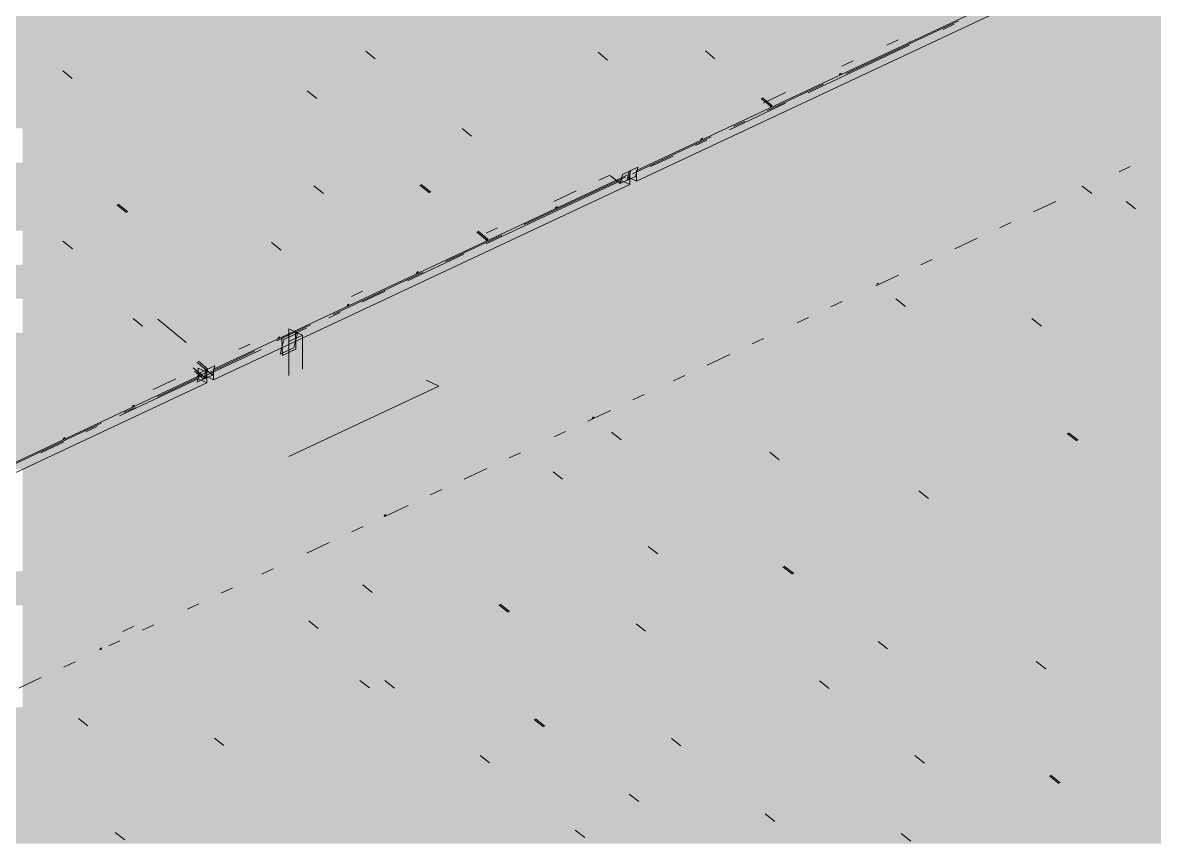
# Model space of a CAD drawing. Header units: millimetres. Extents: x 5 to 1315, y 5 to 292.
# Drawn here: x 1124.16 to 1129.7, y 232.67 to 236.68 of the extents above; entities that cross this region are included whole.
import ezdxf

# ---------------------------------------------------------------- set-up
doc = ezdxf.new("R2010")
doc.units = ezdxf.units.MM
doc.layers.add('EXISTING', color=7, linetype='Continuous')
doc.layers.add('IMAGES', color=7, linetype='Continuous')

# ---------------------------------------------------------------- blocks, each defined once
blk = doc.blocks.new('SHEET_03')
at = {"layer": 'EXISTING', "color": 250, "lineweight": 9}
for p, q in [((227.1626, 235.9606), (229.199, 236.9166)), ((227.1626, 235.9085), (229.199, 236.8646)), ((228.1875, 236.4353), (228.7379, 236.6937)), ((228.662, 236.6516), (228.717, 236.6774)), ((228.4418, 236.6003), (228.3868, 236.5744)), ((228.4951, 236.5869), (228.5018, 236.5901)), ((225.8375, 236.5455), (225.8839, 236.5073)), ((227.0208, 236.5011), (226.9744, 236.5393)), ((227.5461, 236.5077), (227.4996, 236.5459)), ((228.0015, 236.3415), (228.4969, 236.5741)), ((228.2217, 236.4969), (228.1666, 236.4711)), ((224.3547, 236.4494), (224.4012, 236.4112)), ((228.1575, 236.4348), (228.1557, 236.4276)), ((228.1557, 236.4276), (228.1624, 236.4307)), ((228.1642, 236.4379), (228.1575, 236.4348)), ((228.1624, 236.4307), (228.1642, 236.4379)), ((227.8022, 236.2544), (228.0774, 236.3836)), ((225.5976, 236.3129), (225.5512, 236.3511)), ((227.7717, 236.3136), (227.8181, 236.2754)), ((227.8248, 236.2786), (227.7783, 236.3167)), ((227.8914, 236.3419), (227.7814, 236.2902)), ((227.6163, 236.1606), (227.8914, 236.2898)), ((227.8181, 236.2754), (227.8163, 236.2683)), ((227.8163, 236.2683), (227.823, 236.2714)), ((227.8248, 236.2786), (227.8181, 236.2754)), ((227.823, 236.2714), (227.8248, 236.2786)), ((227.6371, 236.1769), (227.6921, 236.2027)), ((226.3551, 236.1286), (226.3087, 236.1668)), ((227.1417, 235.9443), (227.527, 236.1252)), ((227.4511, 236.0831), (227.5062, 236.109)), ((227.4787, 236.1161), (227.4769, 236.1089)), ((227.4769, 236.1089), (227.4836, 236.1121)), ((227.4854, 236.1192), (227.4787, 236.1161)), ((227.4836, 236.1121), (227.4854, 236.1192)), ((227.231, 235.9798), (227.3411, 236.0314)), ((227.1682, 235.9765), (227.1266, 235.9569)), ((227.1569, 235.9317), (227.1682, 235.9765)), ((229.523, 235.9549), (229.578, 235.9807)), ((225.0928, 234.9889), (227.1292, 235.9449)), ((226.4271, 235.6024), (227.0876, 235.9124)), ((226.6131, 235.6961), (227.1084, 235.9287)), ((227.0325, 235.9386), (226.9775, 235.9128)), ((227.0819, 235.8965), (227.0355, 235.9347)), ((227.0932, 235.9413), (227.0819, 235.8965)), ((227.0819, 235.8965), (227.1236, 235.9161)), ((227.1292, 235.8929), (227.0876, 235.9124)), ((227.1349, 235.9608), (227.0932, 235.9413)), ((227.1266, 235.9569), (227.1152, 235.9122)), ((227.1152, 235.9122), (227.1569, 235.9317)), ((227.1209, 235.9281), (227.1626, 235.9085)), ((227.1236, 235.9161), (227.1349, 235.9608)), ((227.1292, 235.9449), (227.1292, 235.8929)), ((227.1626, 235.9085), (227.1626, 235.9606)), ((225.0928, 234.9368), (227.1292, 235.8929)), ((225.6299, 235.8481), (225.5834, 235.8863)), ((226.102, 235.8897), (226.1484, 235.8515)), ((226.1551, 235.8547), (226.1087, 235.8929)), ((226.8674, 235.8611), (226.7573, 235.8094)), ((229.343, 235.8843), (229.3896, 235.8478)), ((229.1044, 235.7583), (229.2145, 235.81)), ((229.6043, 235.7733), (229.5578, 235.8099)), ((224.6192, 235.7936), (224.6657, 235.7554)), ((224.6724, 235.7585), (224.6259, 235.7967)), ((226.7666, 235.7818), (226.7648, 235.7746)), ((226.7648, 235.7746), (226.7714, 235.7777)), ((226.7732, 235.7849), (226.7666, 235.7818)), ((226.7714, 235.7777), (226.7732, 235.7849)), ((228.9393, 235.6808), (228.9943, 235.7067)), ((226.2278, 235.5152), (226.503, 235.6444)), ((226.3807, 235.6606), (226.4272, 235.6224)), ((226.432, 235.6184), (226.3856, 235.6566)), ((226.4338, 235.6255), (226.3874, 235.6637)), ((226.4821, 235.6802), (226.4271, 235.6544)), ((224.4017, 235.5776), (224.3552, 235.6158)), ((225.3767, 235.6092), (225.4232, 235.571)), ((226.4272, 235.6224), (226.4254, 235.6153)), ((226.4254, 235.6153), (226.432, 235.6184)), ((226.4338, 235.6255), (226.4272, 235.6224)), ((226.432, 235.6184), (226.4338, 235.6255)), ((228.7191, 235.5775), (228.8292, 235.6291)), ((226.0418, 235.4215), (226.317, 235.5507)), ((228.554, 235.4999), (228.609, 235.5258)), ((225.6774, 235.2569), (226.1177, 235.4636)), ((226.0878, 235.4631), (226.086, 235.4559)), ((226.086, 235.4559), (226.0926, 235.459)), ((226.0944, 235.4662), (226.0878, 235.4631)), ((226.0926, 235.459), (226.0944, 235.4662)), ((228.3339, 235.3966), (228.4439, 235.4483)), ((225.8217, 235.3702), (225.7667, 235.3443)), ((225.8217, 235.3181), (225.9318, 235.3698)), ((228.338, 235.4058), (228.3447, 235.4089)), ((228.3447, 235.4089), (228.3431, 235.4016)), ((225.7484, 235.3037), (225.7466, 235.2966)), ((225.755, 235.3069), (225.7484, 235.3037)), ((225.7532, 235.2997), (225.755, 235.3069)), ((228.1137, 235.2932), (228.1687, 235.3191)), ((228.4312, 235.3326), (228.4777, 235.2961)), ((225.6566, 235.2406), (225.7116, 235.2665)), ((225.7466, 235.2966), (225.7532, 235.2997)), ((224.6983, 235.2369), (224.7447, 235.1987)), ((224.9591, 235.1194), (224.8198, 235.2339)), ((225.4022, 235.1277), (225.5673, 235.2052)), ((227.9486, 235.2157), (228.0036, 235.2416)), ((229.0966, 235.2361), (229.1432, 235.1995)), ((225.409, 235.1444), (225.4072, 235.1372)), ((225.4072, 235.1372), (225.4138, 235.1404)), ((225.4156, 235.1475), (225.409, 235.1444)), ((225.4138, 235.1404), (225.4156, 235.1475)), ((225.4927, 235.1716), (225.426, 235.1403)), ((225.426, 235.1403), (225.4292, 235.0556)), ((225.5033, 235.1651), (225.4367, 235.1338)), ((225.5276, 235.1552), (225.4609, 235.1865)), ((225.4609, 235.02), (225.4609, 235.1865)), ((225.4609, 235.1239), (225.5276, 235.1552)), ((225.4852, 235.0934), (225.5033, 235.1651)), ((225.4915, 235.1631), (225.5465, 235.1889)), ((225.4958, 235.0869), (225.4927, 235.1716)), ((225.5276, 234.9887), (225.5276, 235.1552)), ((227.7284, 235.1124), (227.7835, 235.1382)), ((225.0512, 234.9564), (225.3263, 235.0856)), ((225.2713, 235.1118), (225.2163, 235.0859)), ((225.4367, 235.1338), (225.4185, 235.0621)), ((225.4185, 235.0621), (225.4852, 235.0934)), ((225.4292, 235.0556), (225.4958, 235.0869)), ((225.4609, 235.1239), (225.4609, 234.9574)), ((225.0651, 234.9891), (225.0187, 235.0273)), ((225.072, 234.9726), (225.2921, 235.076)), ((227.5083, 235.009), (227.6184, 235.0607)), ((223.0231, 234.0172), (225.0595, 234.9732)), ((225.0387, 234.957), (224.9922, 234.9952)), ((224.999, 234.9787), (225.0455, 234.9405)), ((225.0538, 234.9444), (225.0074, 234.9826)), ((225.0104, 235.0234), (225.0568, 234.9852)), ((225.0178, 234.9928), (225.0595, 234.9732)), ((225.0178, 234.9407), (225.0178, 234.9928)), ((225.0651, 234.9891), (225.0235, 234.9696)), ((225.0407, 234.9982), (225.0872, 234.96)), ((225.0568, 234.9852), (225.0455, 234.9405)), ((225.0538, 234.9444), (225.0651, 234.9891)), ((225.0985, 235.0048), (225.0568, 234.9852)), ((225.0595, 234.9732), (225.0595, 234.9212)), ((225.0872, 234.96), (225.0985, 235.0048)), ((225.0928, 234.9368), (225.0928, 234.9889)), ((223.0231, 233.9651), (225.0595, 234.9212)), ((224.6325, 234.7599), (225.0178, 234.9407)), ((224.9077, 234.9411), (224.7977, 234.8894)), ((224.8185, 234.8536), (225.0387, 234.957)), ((225.0235, 234.9696), (225.0122, 234.9248)), ((225.0122, 234.9248), (225.0538, 234.9444)), ((225.0595, 234.9212), (225.0178, 234.9407)), ((225.0455, 234.9405), (225.0872, 234.96)), ((225.0512, 234.9564), (225.0928, 234.9368)), ((226.1944, 234.9055), (226.1333, 234.9342)), ((227.3432, 234.9315), (227.3982, 234.9573)), ((225.4609, 234.5611), (226.1944, 234.9055)), ((227.1447, 234.8383), (227.1997, 234.8642)), ((224.6968, 234.8101), (224.695, 234.8029)), ((224.695, 234.8029), (224.7017, 234.806)), ((224.7035, 234.8132), (224.6968, 234.8101)), ((224.7017, 234.806), (224.7035, 234.8132)), ((224.6534, 234.7761), (224.7084, 234.8019)), ((226.9246, 234.735), (227.0346, 234.7866)), ((226.9454, 234.7454), (226.9471, 234.7528)), ((226.9471, 234.7528), (226.9537, 234.7559)), ((226.9537, 234.7559), (226.9521, 234.7486)), ((224.103, 234.5177), (224.5433, 234.7244)), ((224.4674, 234.6824), (224.5225, 234.7082)), ((226.9521, 234.7486), (226.9454, 234.7454)), ((224.3574, 234.6507), (224.3556, 234.6436)), ((224.3556, 234.6436), (224.3623, 234.6467)), ((224.3641, 234.6539), (224.3574, 234.6507)), ((224.3623, 234.6467), (224.3641, 234.6539)), ((226.7594, 234.6574), (226.8145, 234.6833)), ((227.0402, 234.6796), (227.0868, 234.6431)), ((229.2695, 234.6746), (229.3161, 234.638)), ((229.3228, 234.6412), (229.2762, 234.6777)), ((224.2473, 234.579), (224.3574, 234.6307)), ((226.5393, 234.5541), (226.5943, 234.5799)), ((227.8606, 234.5457), (227.814, 234.5823)), ((226.3191, 234.4507), (226.4292, 234.5024)), ((226.8006, 234.4503), (226.7541, 234.4869)), ((226.154, 234.3732), (226.2091, 234.3991)), ((228.5442, 234.3925), (228.5907, 234.3559)), ((225.9339, 234.2699), (226.0439, 234.3215)), ((225.9272, 234.2674), (225.9289, 234.2747)), ((225.9339, 234.2706), (225.9272, 234.2674)), ((225.9289, 234.2747), (225.9355, 234.2779)), ((225.9355, 234.2779), (225.9339, 234.2706)), ((225.7688, 234.1923), (225.8238, 234.2182)), ((225.5486, 234.089), (225.6587, 234.1407)), ((227.2664, 234.0847), (227.2198, 234.1213)), ((225.3284, 233.9856), (225.3835, 234.0115)), ((227.8786, 234.0216), (227.9252, 233.985)), ((227.9318, 233.9882), (227.8853, 234.0247)), ((225.13, 233.8925), (225.185, 233.9183)), ((225.8223, 233.9326), (225.8689, 233.896)), ((224.9649, 233.8149), (225.0199, 233.8408)), ((226.4878, 233.836), (226.5343, 233.7995)), ((226.541, 233.8026), (226.4944, 233.8392)), ((225.6045, 233.7203), (225.558, 233.7568)), ((224.7031, 233.7312), (224.648, 233.7053)), ((224.7447, 233.7116), (224.7998, 233.7374)), ((227.2064, 233.706), (227.1599, 233.7426)), ((224.5796, 233.6341), (224.6346, 233.6599)), ((228.3443, 233.656), (228.3909, 233.6194)), ((224.5363, 233.6144), (224.5379, 233.6217)), ((224.5429, 233.6175), (224.5363, 233.6144)), ((224.5379, 233.6217), (224.5446, 233.6249)), ((224.5446, 233.6249), (224.5429, 233.6175)), ((224.3595, 233.5307), (224.4145, 233.5566)), ((229.1647, 233.5221), (229.1181, 233.5586)), ((224.1393, 233.4274), (224.2494, 233.479)), ((225.809, 233.4657), (225.8556, 233.4291)), ((225.9771, 233.4278), (225.9306, 233.4644)), ((228.1048, 233.4267), (228.0582, 233.4632)), ((224.4314, 233.2796), (224.478, 233.243)), ((226.6607, 233.2746), (226.7073, 233.238)), ((226.7139, 233.2411), (226.6674, 233.2777)), ((225.0968, 233.183), (225.1434, 233.1465)), ((227.3794, 233.1446), (227.3328, 233.1811)), ((226.4429, 233.0622), (226.3963, 233.0988)), ((228.5705, 233.0611), (228.5239, 233.0976)), ((229.1827, 232.9979), (229.2293, 232.9614)), ((229.2359, 232.9645), (229.1894, 233.0011)), ((227.1265, 232.909), (227.173, 232.8724)), ((227.7919, 232.8124), (227.8385, 232.7758)), ((224.6576, 232.6847), (224.611, 232.7212)), ((226.9087, 232.6966), (226.8621, 232.7332)), ((228.4573, 232.7158), (228.5039, 232.6793))]:
    blk.add_line(p, q, dxfattribs=at)
at = {"layer": 'IMAGES', "color": 7}
for points in [[(229.1567, 236.6667), (230.4897, 236.6667), (229.1567, 237), (230.4897, 237)], [(223.991, 236.5), (226.1572, 236.5), (223.991, 236.8333), (226.1572, 236.8333)], [(226.1572, 236.6667), (226.3239, 236.6667), (226.1572, 236.8333), (226.3239, 236.8333)], [(226.3239, 236.6667), (228.6568, 236.6667), (226.3239, 236.8333), (228.6568, 236.8333)], [(228.6568, 236.5), (228.8234, 236.5), (228.6568, 236.8333), (228.8234, 236.8333)], [(228.8234, 236.6667), (228.99, 236.6667), (228.8234, 236.8333), (228.99, 236.8333)], [(228.99, 236.6667), (229.1567, 236.6667), (228.99, 236.8333), (229.1567, 236.8333)], [(226.1572, 236.5), (226.3239, 236.5), (226.1572, 236.6667), (226.3239, 236.6667)], [(226.3239, 236.5), (227.8236, 236.5), (226.3239, 236.6667), (227.8236, 236.6667)], [(227.8236, 236.5), (227.9902, 236.5), (227.8236, 236.6667), (227.9902, 236.6667)], [(227.9902, 236.5), (228.1568, 236.5), (227.9902, 236.6667), (228.1568, 236.6667)], [(228.1568, 236.5), (228.4901, 236.5), (228.1568, 236.6667), (228.4901, 236.6667)], [(228.4901, 236.5), (228.6568, 236.5), (228.4901, 236.6667), (228.6568, 236.6667)], [(228.8234, 236.5), (228.99, 236.5), (228.8234, 236.6667), (228.99, 236.6667)], [(228.99, 236.5), (229.1567, 236.5), (228.99, 236.6667), (229.1567, 236.6667)], [(229.1567, 236.5), (229.3233, 236.5), (229.1567, 236.6667), (229.3233, 236.6667)], [(229.3233, 236.5), (229.4899, 236.5), (229.3233, 236.6667), (229.4899, 236.6667)], [(229.4899, 236.5), (229.6566, 236.5), (229.4899, 236.6667), (229.6566, 236.6667)], [(229.6566, 236.5), (229.9898, 236.5), (229.6566, 236.6667), (229.9898, 236.6667)], [(223.991, 236.3333), (225.9906, 236.3333), (223.991, 236.5), (225.9906, 236.5)], [(225.9906, 236.3333), (226.1572, 236.3333), (225.9906, 236.5), (226.1572, 236.5)], [(226.1572, 236.3333), (226.4905, 236.3333), (226.1572, 236.5), (226.4905, 236.5)], [(226.4905, 236.3333), (226.6571, 236.3333), (226.4905, 236.5), (226.6571, 236.5)], [(226.6571, 236.3333), (226.9904, 236.3333), (226.6571, 236.5), (226.9904, 236.5)], [(226.9904, 236.3333), (227.157, 236.3333), (226.9904, 236.5), (227.157, 236.5)], [(227.157, 236.3333), (227.9902, 236.3333), (227.157, 236.5), (227.9902, 236.5)], [(227.9902, 236.3333), (228.3235, 236.3333), (227.9902, 236.5), (228.3235, 236.5)], [(228.3235, 236.3333), (228.4901, 236.3333), (228.3235, 236.5), (228.4901, 236.5)], [(228.4901, 236.3333), (228.6568, 236.3333), (228.4901, 236.5), (228.6568, 236.5)], [(228.6568, 236.3333), (228.8234, 236.3333), (228.6568, 236.5), (228.8234, 236.5)], [(228.8234, 236.3333), (228.99, 236.3333), (228.8234, 236.5), (228.99, 236.5)], [(228.99, 236.3333), (229.3233, 236.3333), (228.99, 236.5), (229.3233, 236.5)], [(229.3233, 236.3333), (229.6566, 236.3333), (229.3233, 236.5), (229.6566, 236.5)], [(229.6566, 236.3333), (229.9898, 236.3333), (229.6566, 236.5), (229.9898, 236.5)], [(223.6577, 236.1667), (224.4909, 236.1667), (223.6577, 236.3333), (224.4909, 236.3333)], [(224.4909, 236.1667), (224.6575, 236.1667), (224.4909, 236.3333), (224.6575, 236.3333)], [(224.6575, 236.1667), (226.6571, 236.1667), (224.6575, 236.3333), (226.6571, 236.3333)], [(226.6571, 236.1667), (226.8238, 236.1667), (226.6571, 236.3333), (226.8238, 236.3333)], [(226.8238, 236.1667), (227.4903, 236.1667), (226.8238, 236.3333), (227.4903, 236.3333)], [(227.4903, 236.1667), (227.8236, 236.1667), (227.4903, 236.3333), (227.8236, 236.3333)], [(227.8236, 236.1667), (227.9902, 236.1667), (227.8236, 236.3333), (227.9902, 236.3333)], [(227.9902, 236.1667), (228.1568, 236.1667), (227.9902, 236.3333), (228.1568, 236.3333)], [(228.1568, 236.1667), (228.3235, 236.1667), (228.1568, 236.3333), (228.3235, 236.3333)], [(228.3235, 236.1667), (228.6568, 236.1667), (228.3235, 236.3333), (228.6568, 236.3333)], [(228.6568, 236.1667), (229.6566, 236.1667), (228.6568, 236.3333), (229.6566, 236.3333)], [(229.6566, 236.1667), (229.8232, 236.1667), (229.6566, 236.3333), (229.8232, 236.3333)], [(224.1576, 236), (224.3242, 236), (224.1576, 236.1667), (224.3242, 236.1667)], [(224.3242, 236), (224.4909, 236), (224.3242, 236.1667), (224.4909, 236.1667)], [(224.4909, 236), (225.6573, 236), (224.4909, 236.1667), (225.6573, 236.1667)], [(225.6573, 236), (225.8239, 236), (225.6573, 236.1667), (225.8239, 236.1667)], [(225.8239, 236), (226.6571, 236), (225.8239, 236.1667), (226.6571, 236.1667)], [(226.6571, 236), (226.9904, 236), (226.6571, 236.1667), (226.9904, 236.1667)], [(226.9904, 235.8333), (227.157, 235.8333), (226.9904, 236.1667), (227.157, 236.1667)], [(227.157, 236), (227.4903, 236), (227.157, 236.1667), (227.4903, 236.1667)], [(227.4903, 236), (227.8236, 236), (227.4903, 236.1667), (227.8236, 236.1667)], [(227.8236, 236), (227.9902, 236), (227.8236, 236.1667), (227.9902, 236.1667)], [(227.9902, 236), (228.1568, 236), (227.9902, 236.1667), (228.1568, 236.1667)], [(228.1568, 236), (228.3235, 236), (228.1568, 236.1667), (228.3235, 236.1667)], [(228.3235, 236), (229.3233, 236), (228.3235, 236.1667), (229.3233, 236.1667)], [(229.3233, 236), (229.6566, 236), (229.3233, 236.1667), (229.6566, 236.1667)], [(229.6566, 236), (229.8232, 236), (229.6566, 236.1667), (229.8232, 236.1667)], [(223.991, 235.8333), (224.3242, 235.8333), (223.991, 236), (224.3242, 236)], [(224.3242, 235.8333), (224.4909, 235.8333), (224.3242, 236), (224.4909, 236)], [(224.4909, 235.8333), (224.8241, 235.8333), (224.4909, 236), (224.8241, 236)], [(224.8241, 235.6667), (224.9908, 235.6667), (224.8241, 236), (224.9908, 236)], [(224.9908, 235.6667), (226.4905, 235.6667), (224.9908, 236), (226.4905, 236)], [(226.4905, 235.6667), (226.6571, 235.6667), (226.4905, 236), (226.6571, 236)], [(226.6571, 235.8333), (226.8238, 235.8333), (226.6571, 236), (226.8238, 236)], [(226.8238, 235.8333), (226.9904, 235.8333), (226.8238, 236), (226.9904, 236)], [(227.157, 235.8333), (227.3237, 235.8333), (227.157, 236), (227.3237, 236)], [(227.3237, 235.8333), (227.4903, 235.8333), (227.3237, 236), (227.4903, 236)], [(227.4903, 235.8333), (227.6569, 235.8333), (227.4903, 236), (227.6569, 236)], [(227.6569, 235.8333), (227.8236, 235.8333), (227.6569, 236), (227.8236, 236)], [(227.8236, 235.8333), (227.9902, 235.8333), (227.8236, 236), (227.9902, 236)], [(227.9902, 235.8333), (228.8234, 235.8333), (227.9902, 236), (228.8234, 236)], [(228.8234, 235.8333), (228.99, 235.8333), (228.8234, 236), (228.99, 236)], [(228.99, 235.8333), (229.3233, 235.8333), (228.99, 236), (229.3233, 236)], [(229.3233, 235.8333), (229.4899, 235.8333), (229.3233, 236), (229.4899, 236)], [(229.4899, 235.6667), (229.6566, 235.6667), (229.4899, 236), (229.6566, 236)], [(229.6566, 235.8333), (231.4896, 235.8333), (229.6566, 236), (231.4896, 236)], [(223.991, 235.6667), (224.3242, 235.6667), (223.991, 235.8333), (224.3242, 235.8333)], [(224.3242, 235.5), (224.8241, 235.5), (224.3242, 235.8333), (224.8241, 235.8333)], [(226.6571, 235.6667), (226.9904, 235.6667), (226.6571, 235.8333), (226.9904, 235.8333)], [(226.9904, 235.6667), (227.157, 235.6667), (226.9904, 235.8333), (227.157, 235.8333)], [(227.157, 235.6667), (227.3237, 235.6667), (227.157, 235.8333), (227.3237, 235.8333)], [(227.3237, 235.6667), (227.4903, 235.6667), (227.3237, 235.8333), (227.4903, 235.8333)], [(227.4903, 235.6667), (227.8236, 235.6667), (227.4903, 235.8333), (227.8236, 235.8333)], [(227.8236, 235.6667), (228.4901, 235.6667), (227.8236, 235.8333), (228.4901, 235.8333)], [(228.4901, 235.6667), (228.6568, 235.6667), (228.4901, 235.8333), (228.6568, 235.8333)], [(228.6568, 235.6667), (228.8234, 235.6667), (228.6568, 235.8333), (228.8234, 235.8333)], [(228.8234, 235.6667), (228.99, 235.6667), (228.8234, 235.8333), (228.99, 235.8333)], [(228.99, 235.6667), (229.1567, 235.6667), (228.99, 235.8333), (229.1567, 235.8333)], [(229.1567, 235.6667), (229.3233, 235.6667), (229.1567, 235.8333), (229.3233, 235.8333)], [(229.3233, 235.6667), (229.4899, 235.6667), (229.3233, 235.8333), (229.4899, 235.8333)], [(229.6566, 235.6667), (230.6564, 235.6667), (229.6566, 235.8333), (230.6564, 235.8333)], [(224.1576, 235.5), (224.3242, 235.5), (224.1576, 235.6667), (224.3242, 235.6667)], [(224.8241, 235.5), (224.9908, 235.5), (224.8241, 235.6667), (224.9908, 235.6667)], [(224.9908, 235.5), (226.1572, 235.5), (224.9908, 235.6667), (226.1572, 235.6667)], [(226.1572, 235.5), (226.4905, 235.5), (226.1572, 235.6667), (226.4905, 235.6667)], [(226.4905, 235.5), (226.6571, 235.5), (226.4905, 235.6667), (226.6571, 235.6667)], [(226.6571, 235.5), (226.8238, 235.5), (226.6571, 235.6667), (226.8238, 235.6667)], [(226.8238, 235.5), (226.9904, 235.5), (226.8238, 235.6667), (226.9904, 235.6667)], [(226.9904, 235.5), (227.157, 235.5), (226.9904, 235.6667), (227.157, 235.6667)], [(227.157, 235.5), (227.3237, 235.5), (227.157, 235.6667), (227.3237, 235.6667)], [(227.3237, 235.5), (228.1568, 235.5), (227.3237, 235.6667), (228.1568, 235.6667)], [(228.1568, 235.5), (228.3235, 235.5), (228.1568, 235.6667), (228.3235, 235.6667)], [(228.3235, 235.5), (228.4901, 235.5), (228.3235, 235.6667), (228.4901, 235.6667)], [(228.4901, 235.5), (228.6568, 235.5), (228.4901, 235.6667), (228.6568, 235.6667)], [(228.6568, 235.5), (228.8234, 235.5), (228.6568, 235.6667), (228.8234, 235.6667)], [(228.8234, 235.5), (228.99, 235.5), (228.8234, 235.6667), (228.99, 235.6667)], [(228.99, 235.5), (229.6566, 235.5), (228.99, 235.6667), (229.6566, 235.6667)], [(229.6566, 235.5), (229.8232, 235.5), (229.6566, 235.6667), (229.8232, 235.6667)], [(222.9911, 235.3333), (224.3242, 235.3333), (222.9911, 235.5), (224.3242, 235.5)], [(224.3242, 235.3333), (224.6575, 235.3333), (224.3242, 235.5), (224.6575, 235.5)], [(224.6575, 235.3333), (225.4907, 235.3333), (224.6575, 235.5), (225.4907, 235.5)], [(225.4907, 235.3333), (225.6573, 235.3333), (225.4907, 235.5), (225.6573, 235.5)], [(225.6573, 235.3333), (225.8239, 235.3333), (225.6573, 235.5), (225.8239, 235.5)], [(225.8239, 235.3333), (226.1572, 235.3333), (225.8239, 235.5), (226.1572, 235.5)], [(226.1572, 235.3333), (226.4905, 235.3333), (226.1572, 235.5), (226.4905, 235.5)], [(226.4905, 235.3333), (226.6571, 235.3333), (226.4905, 235.5), (226.6571, 235.5)], [(226.6571, 235.3333), (226.8238, 235.3333), (226.6571, 235.5), (226.8238, 235.5)], [(226.8238, 235.3333), (226.9904, 235.3333), (226.8238, 235.5), (226.9904, 235.5)], [(226.9904, 235.3333), (227.8236, 235.3333), (226.9904, 235.5), (227.8236, 235.5)], [(227.8236, 235.3333), (227.9902, 235.3333), (227.8236, 235.5), (227.9902, 235.5)], [(227.9902, 235.3333), (228.1568, 235.3333), (227.9902, 235.5), (228.1568, 235.5)], [(228.1568, 235.3333), (228.3235, 235.3333), (228.1568, 235.5), (228.3235, 235.5)], [(228.3235, 235.3333), (228.4901, 235.3333), (228.3235, 235.5), (228.4901, 235.5)], [(228.4901, 235.1667), (228.6568, 235.1667), (228.4901, 235.5), (228.6568, 235.5)], [(228.6568, 235.3333), (229.3233, 235.3333), (228.6568, 235.5), (229.3233, 235.5)], [(229.3233, 235.3333), (229.4899, 235.3333), (229.3233, 235.5), (229.4899, 235.5)], [(229.4899, 235.3333), (229.9898, 235.3333), (229.4899, 235.5), (229.9898, 235.5)], [(224.1576, 235.1667), (224.3242, 235.1667), (224.1576, 235.3333), (224.3242, 235.3333)], [(224.3242, 235.1667), (225.324, 235.1667), (224.3242, 235.3333), (225.324, 235.3333)], [(225.324, 235.1667), (225.4907, 235.1667), (225.324, 235.3333), (225.4907, 235.3333)], [(225.4907, 235.1667), (225.6573, 235.1667), (225.4907, 235.3333), (225.6573, 235.3333)], [(225.6573, 235.1667), (225.8239, 235.1667), (225.6573, 235.3333), (225.8239, 235.3333)], [(225.8239, 235.1667), (226.1572, 235.1667), (225.8239, 235.3333), (226.1572, 235.3333)], [(226.1572, 235.1667), (226.3239, 235.1667), (226.1572, 235.3333), (226.3239, 235.3333)], [(226.3239, 235.1667), (226.4905, 235.1667), (226.3239, 235.3333), (226.4905, 235.3333)], [(226.4905, 235.1667), (226.6571, 235.1667), (226.4905, 235.3333), (226.6571, 235.3333)], [(226.6571, 235.1667), (227.3237, 235.1667), (226.6571, 235.3333), (227.3237, 235.3333)], [(227.3237, 235.1667), (227.4903, 235.1667), (227.3237, 235.3333), (227.4903, 235.3333)], [(227.4903, 235.1667), (227.6569, 235.1667), (227.4903, 235.3333), (227.6569, 235.3333)], [(227.6569, 235.1667), (227.8236, 235.1667), (227.6569, 235.3333), (227.8236, 235.3333)], [(227.8236, 235.1667), (227.9902, 235.1667), (227.8236, 235.3333), (227.9902, 235.3333)], [(227.9902, 235.1667), (228.1568, 235.1667), (227.9902, 235.3333), (228.1568, 235.3333)], [(228.1568, 235.1667), (228.4901, 235.1667), (228.1568, 235.3333), (228.4901, 235.3333)], [(228.6568, 235.1667), (229.9898, 235.1667), (228.6568, 235.3333), (229.9898, 235.3333)], [(223.491, 235), (224.8241, 235), (223.491, 235.1667), (224.8241, 235.1667)], [(224.8241, 235), (224.9908, 235), (224.8241, 235.1667), (224.9908, 235.1667)], [(224.9908, 235), (225.1574, 235), (224.9908, 235.1667), (225.1574, 235.1667)], [(225.1574, 235), (225.324, 235), (225.1574, 235.1667), (225.324, 235.1667)], [(225.324, 235), (225.4907, 235), (225.324, 235.1667), (225.4907, 235.1667)], [(225.4907, 235), (225.8239, 235), (225.4907, 235.1667), (225.8239, 235.1667)], [(225.8239, 235), (225.9906, 235), (225.8239, 235.1667), (225.9906, 235.1667)], [(225.9906, 235), (226.1572, 235), (225.9906, 235.1667), (226.1572, 235.1667)], [(226.1572, 235), (226.3239, 235), (226.1572, 235.1667), (226.3239, 235.1667)], [(226.3239, 235), (226.9904, 235), (226.3239, 235.1667), (226.9904, 235.1667)], [(226.9904, 235), (227.3237, 235), (226.9904, 235.1667), (227.3237, 235.1667)], [(227.3237, 235), (227.4903, 235), (227.3237, 235.1667), (227.4903, 235.1667)], [(227.4903, 235), (227.6569, 235), (227.4903, 235.1667), (227.6569, 235.1667)], [(227.6569, 235), (227.8236, 235), (227.6569, 235.1667), (227.8236, 235.1667)], [(227.8236, 234.8333), (227.9902, 234.8333), (227.8236, 235.1667), (227.9902, 235.1667)], [(227.9902, 235), (229.1567, 235), (227.9902, 235.1667), (229.1567, 235.1667)], [(229.1567, 235), (229.3233, 235), (229.1567, 235.1667), (229.3233, 235.1667)], [(229.3233, 235), (229.8232, 235), (229.3233, 235.1667), (229.8232, 235.1667)], [(223.491, 234.8333), (224.6575, 234.8333), (223.491, 235), (224.6575, 235)], [(224.6575, 234.8333), (224.8241, 234.8333), (224.6575, 235), (224.8241, 235)], [(224.8241, 234.8333), (225.324, 234.8333), (224.8241, 235), (225.324, 235)], [(225.324, 234.8333), (225.4907, 234.8333), (225.324, 235), (225.4907, 235)], [(225.4907, 234.8333), (226.1572, 234.8333), (225.4907, 235), (226.1572, 235)], [(226.1572, 234.6667), (226.3239, 234.6667), (226.1572, 235), (226.3239, 235)], [(226.3239, 234.8333), (226.6571, 234.8333), (226.3239, 235), (226.6571, 235)], [(226.6571, 234.8333), (226.8238, 234.8333), (226.6571, 235), (226.8238, 235)], [(226.8238, 234.8333), (226.9904, 234.8333), (226.8238, 235), (226.9904, 235)], [(226.9904, 234.8333), (227.157, 234.8333), (226.9904, 235), (227.157, 235)], [(227.157, 234.8333), (227.4903, 234.8333), (227.157, 235), (227.4903, 235)], [(227.4903, 234.8333), (227.8236, 234.8333), (227.4903, 235), (227.8236, 235)], [(227.9902, 234.8333), (229.8232, 234.8333), (227.9902, 235), (229.8232, 235)], [(222.3246, 234.6667), (224.3242, 234.6667), (222.3246, 234.8333), (224.3242, 234.8333)], [(224.3242, 234.6667), (224.6575, 234.6667), (224.3242, 234.8333), (224.6575, 234.8333)], [(224.6575, 234.6667), (224.8241, 234.6667), (224.6575, 234.8333), (224.8241, 234.8333)], [(224.8241, 234.6667), (226.1572, 234.6667), (224.8241, 234.8333), (226.1572, 234.8333)], [(226.3239, 234.6667), (226.4905, 234.6667), (226.3239, 234.8333), (226.4905, 234.8333)], [(226.4905, 234.6667), (226.6571, 234.6667), (226.4905, 234.8333), (226.6571, 234.8333)], [(226.6571, 234.6667), (226.8238, 234.6667), (226.6571, 234.8333), (226.8238, 234.8333)], [(226.8238, 234.6667), (226.9904, 234.6667), (226.8238, 234.8333), (226.9904, 234.8333)], [(226.9904, 234.6667), (227.157, 234.6667), (226.9904, 234.8333), (227.157, 234.8333)], [(227.157, 234.6667), (227.3237, 234.6667), (227.157, 234.8333), (227.3237, 234.8333)], [(227.3237, 234.6667), (227.6569, 234.6667), (227.3237, 234.8333), (227.6569, 234.8333)], [(227.6569, 234.6667), (228.99, 234.6667), (227.6569, 234.8333), (228.99, 234.8333)], [(228.99, 234.6667), (229.1567, 234.6667), (228.99, 234.8333), (229.1567, 234.8333)], [(229.1567, 234.6667), (229.6566, 234.6667), (229.1567, 234.8333), (229.6566, 234.8333)], [(229.6566, 234.6667), (229.8232, 234.6667), (229.6566, 234.8333), (229.8232, 234.8333)], [(223.8243, 234.5), (224.4909, 234.5), (223.8243, 234.6667), (224.4909, 234.6667)], [(224.4909, 234.5), (224.6575, 234.5), (224.4909, 234.6667), (224.6575, 234.6667)], [(224.6575, 234.5), (224.9908, 234.5), (224.6575, 234.6667), (224.9908, 234.6667)], [(224.9908, 234.5), (225.1574, 234.5), (224.9908, 234.6667), (225.1574, 234.6667)], [(225.1574, 234.5), (225.8239, 234.5), (225.1574, 234.6667), (225.8239, 234.6667)], [(225.8239, 234.5), (225.9906, 234.5), (225.8239, 234.6667), (225.9906, 234.6667)], [(225.9906, 234.5), (226.1572, 234.5), (225.9906, 234.6667), (226.1572, 234.6667)], [(226.1572, 234.5), (226.3239, 234.5), (226.1572, 234.6667), (226.3239, 234.6667)], [(226.3239, 234.5), (226.4905, 234.5), (226.3239, 234.6667), (226.4905, 234.6667)], [(226.4905, 234.5), (226.6571, 234.5), (226.4905, 234.6667), (226.6571, 234.6667)], [(226.6571, 234.5), (227.157, 234.5), (226.6571, 234.6667), (227.157, 234.6667)], [(227.157, 234.5), (227.3237, 234.5), (227.157, 234.6667), (227.3237, 234.6667)], [(227.3237, 234.5), (228.1568, 234.5), (227.3237, 234.6667), (228.1568, 234.6667)], [(228.1568, 234.5), (228.3235, 234.5), (228.1568, 234.6667), (228.3235, 234.6667)], [(228.3235, 234.5), (228.8234, 234.5), (228.3235, 234.6667), (228.8234, 234.6667)], [(228.8234, 234.5), (228.99, 234.5), (228.8234, 234.6667), (228.99, 234.6667)], [(228.99, 234.5), (230.9896, 234.5), (228.99, 234.6667), (230.9896, 234.6667)], [(224.1576, 234.3333), (224.3242, 234.3333), (224.1576, 234.5), (224.3242, 234.5)], [(224.3242, 234.3333), (224.4909, 234.3333), (224.3242, 234.5), (224.4909, 234.5)], [(224.4909, 234.3333), (224.6575, 234.3333), (224.4909, 234.5), (224.6575, 234.5)], [(224.6575, 234.3333), (225.1574, 234.3333), (224.6575, 234.5), (225.1574, 234.5)], [(225.1574, 234.3333), (225.324, 234.3333), (225.1574, 234.5), (225.324, 234.5)], [(225.324, 234.3333), (225.6573, 234.3333), (225.324, 234.5), (225.6573, 234.5)], [(225.6573, 234.3333), (225.8239, 234.3333), (225.6573, 234.5), (225.8239, 234.5)], [(225.8239, 234.3333), (225.9906, 234.3333), (225.8239, 234.5), (225.9906, 234.5)], [(225.9906, 234.3333), (226.1572, 234.3333), (225.9906, 234.5), (226.1572, 234.5)], [(226.1572, 234.3333), (226.3239, 234.3333), (226.1572, 234.5), (226.3239, 234.5)], [(226.3239, 234.3333), (227.8236, 234.3333), (226.3239, 234.5), (227.8236, 234.5)], [(227.8236, 234.3333), (227.9902, 234.3333), (227.8236, 234.5), (227.9902, 234.5)], [(227.9902, 234.3333), (228.6568, 234.3333), (227.9902, 234.5), (228.6568, 234.5)], [(228.6568, 234.1667), (228.8234, 234.1667), (228.6568, 234.5), (228.8234, 234.5)], [(228.8234, 234.3333), (229.4899, 234.3333), (228.8234, 234.5), (229.4899, 234.5)], [(229.4899, 234.3333), (229.6566, 234.3333), (229.4899, 234.5), (229.6566, 234.5)], [(229.6566, 234.3333), (229.9898, 234.3333), (229.6566, 234.5), (229.9898, 234.5)], [(224.1576, 234.1667), (224.3242, 234.1667), (224.1576, 234.3333), (224.3242, 234.3333)], [(224.3242, 234.1667), (224.4909, 234.1667), (224.3242, 234.3333), (224.4909, 234.3333)], [(224.4909, 234.1667), (225.1574, 234.1667), (224.4909, 234.3333), (225.1574, 234.3333)], [(225.1574, 234.1667), (225.324, 234.1667), (225.1574, 234.3333), (225.324, 234.3333)], [(225.324, 234.1667), (225.4907, 234.1667), (225.324, 234.3333), (225.4907, 234.3333)], [(225.4907, 234.1667), (225.6573, 234.1667), (225.4907, 234.3333), (225.6573, 234.3333)], [(225.6573, 234.1667), (225.8239, 234.1667), (225.6573, 234.3333), (225.8239, 234.3333)], [(225.8239, 234.1667), (225.9906, 234.1667), (225.8239, 234.3333), (225.9906, 234.3333)], [(225.9906, 234.1667), (227.9902, 234.1667), (225.9906, 234.3333), (227.9902, 234.3333)], [(227.9902, 234.1667), (228.3235, 234.1667), (227.9902, 234.3333), (228.3235, 234.3333)], [(228.3235, 234.1667), (228.6568, 234.1667), (228.3235, 234.3333), (228.6568, 234.3333)], [(228.8234, 234.1667), (229.8232, 234.1667), (228.8234, 234.3333), (229.8232, 234.3333)], [(224.1576, 234), (224.9908, 234), (224.1576, 234.1667), (224.9908, 234.1667)], [(224.9908, 234), (225.1574, 234), (224.9908, 234.1667), (225.1574, 234.1667)], [(225.1574, 234), (225.324, 234), (225.1574, 234.1667), (225.324, 234.1667)], [(225.324, 234), (225.4907, 234), (225.324, 234.1667), (225.4907, 234.1667)], [(225.4907, 234), (225.6573, 234), (225.4907, 234.1667), (225.6573, 234.1667)], [(225.6573, 234), (228.1568, 234), (225.6573, 234.1667), (228.1568, 234.1667)], [(228.1568, 234), (228.3235, 234), (228.1568, 234.1667), (228.3235, 234.1667)], [(228.3235, 234), (228.4901, 234), (228.3235, 234.1667), (228.4901, 234.1667)], [(228.4901, 234), (229.8232, 234), (228.4901, 234.1667), (229.8232, 234.1667)], [(223.8243, 233.8333), (224.4909, 233.8333), (223.8243, 234), (224.4909, 234)], [(224.4909, 233.8333), (224.6575, 233.8333), (224.4909, 234), (224.6575, 234)], [(224.6575, 233.8333), (224.9908, 233.8333), (224.6575, 234), (224.9908, 234)], [(224.9908, 233.8333), (225.1574, 233.8333), (224.9908, 234), (225.1574, 234)], [(225.1574, 233.8333), (225.4907, 233.8333), (225.1574, 234), (225.4907, 234)], [(225.4907, 233.8333), (226.8238, 233.8333), (225.4907, 234), (226.8238, 234)], [(226.8238, 233.8333), (226.9904, 233.8333), (226.8238, 234), (226.9904, 234)], [(226.9904, 233.8333), (228.3235, 233.8333), (226.9904, 234), (228.3235, 234)], [(228.3235, 233.8333), (228.8234, 233.8333), (228.3235, 234), (228.8234, 234)], [(228.8234, 233.8333), (228.99, 233.8333), (228.8234, 234), (228.99, 234)], [(228.99, 233.8333), (229.3233, 233.8333), (228.99, 234), (229.3233, 234)], [(229.3233, 233.8333), (231.1563, 233.8333), (229.3233, 234), (231.1563, 234)], [(224.1576, 233.6667), (224.3242, 233.6667), (224.1576, 233.8333), (224.3242, 233.8333)], [(224.3242, 233.6667), (224.4909, 233.6667), (224.3242, 233.8333), (224.4909, 233.8333)], [(224.4909, 233.6667), (224.6575, 233.6667), (224.4909, 233.8333), (224.6575, 233.8333)], [(224.6575, 233.6667), (224.9908, 233.6667), (224.6575, 233.8333), (224.9908, 233.8333)], [(224.9908, 233.6667), (225.324, 233.6667), (224.9908, 233.8333), (225.324, 233.8333)], [(225.324, 233.6667), (225.4907, 233.6667), (225.324, 233.8333), (225.4907, 233.8333)], [(225.4907, 233.6667), (226.6571, 233.6667), (225.4907, 233.8333), (226.6571, 233.8333)], [(226.6571, 233.6667), (226.8238, 233.6667), (226.6571, 233.8333), (226.8238, 233.8333)], [(226.8238, 233.6667), (228.6568, 233.6667), (226.8238, 233.8333), (228.6568, 233.8333)], [(228.6568, 233.6667), (228.8234, 233.6667), (228.6568, 233.8333), (228.8234, 233.8333)], [(228.8234, 233.6667), (230.3231, 233.6667), (228.8234, 233.8333), (230.3231, 233.8333)], [(224.1576, 233.5), (224.3242, 233.5), (224.1576, 233.6667), (224.3242, 233.6667)], [(224.3242, 233.5), (224.4909, 233.5), (224.3242, 233.6667), (224.4909, 233.6667)], [(224.4909, 233.5), (224.6575, 233.5), (224.4909, 233.6667), (224.6575, 233.6667)], [(224.6575, 233.5), (227.157, 233.5), (224.6575, 233.6667), (227.157, 233.6667)], [(227.157, 233.5), (227.3237, 233.5), (227.157, 233.6667), (227.3237, 233.6667)], [(227.3237, 233.5), (228.4901, 233.5), (227.3237, 233.6667), (228.4901, 233.6667)], [(228.4901, 233.5), (228.6568, 233.5), (228.4901, 233.6667), (228.6568, 233.6667)], [(228.6568, 233.5), (229.4899, 233.5), (228.6568, 233.6667), (229.4899, 233.6667)], [(229.4899, 233.5), (229.6566, 233.5), (229.4899, 233.6667), (229.6566, 233.6667)], [(229.6566, 233.5), (230.1565, 233.5), (229.6566, 233.6667), (230.1565, 233.6667)], [(224.1576, 233.3333), (224.3242, 233.3333), (224.1576, 233.5), (224.3242, 233.5)], [(224.3242, 233.3333), (224.6575, 233.3333), (224.3242, 233.5), (224.6575, 233.5)], [(224.6575, 233.3333), (224.8241, 233.3333), (224.6575, 233.5), (224.8241, 233.5)], [(224.8241, 233.3333), (226.3239, 233.3333), (224.8241, 233.5), (226.3239, 233.5)], [(226.3239, 233.3333), (226.4905, 233.3333), (226.3239, 233.5), (226.4905, 233.5)], [(226.4905, 233.3333), (228.99, 233.3333), (226.4905, 233.5), (228.99, 233.5)], [(228.99, 233.3333), (229.1567, 233.3333), (228.99, 233.5), (229.1567, 233.5)], [(229.1567, 233.3333), (229.3233, 233.3333), (229.1567, 233.5), (229.3233, 233.5)], [(229.3233, 233.3333), (229.9898, 233.3333), (229.3233, 233.5), (229.9898, 233.5)], [(223.8243, 233.1667), (225.324, 233.1667), (223.8243, 233.3333), (225.324, 233.3333)], [(225.324, 233.1667), (225.4907, 233.1667), (225.324, 233.3333), (225.4907, 233.3333)], [(225.4907, 233.1667), (225.9906, 233.1667), (225.4907, 233.3333), (225.9906, 233.3333)], [(225.9906, 233.1667), (226.1572, 233.1667), (225.9906, 233.3333), (226.1572, 233.3333)], [(226.1572, 233.1667), (226.3239, 233.1667), (226.1572, 233.3333), (226.3239, 233.3333)], [(226.3239, 233.1667), (226.9904, 233.1667), (226.3239, 233.3333), (226.9904, 233.3333)], [(226.9904, 233.1667), (227.157, 233.1667), (226.9904, 233.3333), (227.157, 233.3333)], [(227.157, 233.1667), (229.1567, 233.1667), (227.157, 233.3333), (229.1567, 233.3333)], [(229.1567, 233.1667), (229.6566, 233.1667), (229.1567, 233.3333), (229.6566, 233.3333)], [(229.6566, 233.1667), (229.8232, 233.1667), (229.6566, 233.3333), (229.8232, 233.3333)], [(223.491, 233), (224.4909, 233), (223.491, 233.1667), (224.4909, 233.1667)], [(224.4909, 233), (224.6575, 233), (224.4909, 233.1667), (224.6575, 233.1667)], [(224.6575, 233), (225.1574, 233), (224.6575, 233.1667), (225.1574, 233.1667)], [(225.1574, 233), (225.324, 233), (225.1574, 233.1667), (225.324, 233.1667)], [(225.324, 233), (226.8238, 233), (225.324, 233.1667), (226.8238, 233.1667)], [(226.8238, 233), (226.9904, 233), (226.8238, 233.1667), (226.9904, 233.1667)], [(226.9904, 233), (228.8234, 233), (226.9904, 233.1667), (228.8234, 233.1667)], [(228.8234, 233), (228.99, 233), (228.8234, 233.1667), (228.99, 233.1667)], [(228.99, 233), (229.4899, 233), (228.99, 233.1667), (229.4899, 233.1667)], [(229.4899, 233), (229.6566, 233), (229.4899, 233.1667), (229.6566, 233.1667)], [(229.6566, 232.8333), (229.8232, 232.8333), (229.6566, 233.1667), (229.8232, 233.1667)], [(223.991, 232.8333), (224.3242, 232.8333), (223.991, 233), (224.3242, 233)], [(224.3242, 232.8333), (224.4909, 232.8333), (224.3242, 233), (224.4909, 233)], [(224.4909, 232.8333), (226.3239, 232.8333), (224.4909, 233), (226.3239, 233)], [(226.3239, 232.8333), (226.8238, 232.8333), (226.3239, 233), (226.8238, 233)], [(226.8238, 232.8333), (227.9902, 232.8333), (226.8238, 233), (227.9902, 233)], [(227.9902, 232.8333), (228.1568, 232.8333), (227.9902, 233), (228.1568, 233)], [(228.1568, 232.8333), (229.3233, 232.8333), (228.1568, 233), (229.3233, 233)], [(229.3233, 232.8333), (229.4899, 232.8333), (229.3233, 233), (229.4899, 233)], [(229.4899, 232.8333), (229.6566, 232.8333), (229.4899, 233), (229.6566, 233)], [(223.991, 232.6667), (224.9908, 232.6667), (223.991, 232.8333), (224.9908, 232.8333)], [(224.9908, 232.6667), (225.1574, 232.6667), (224.9908, 232.8333), (225.1574, 232.8333)], [(225.1574, 232.6667), (226.6571, 232.6667), (225.1574, 232.8333), (226.6571, 232.8333)], [(226.6571, 232.6667), (226.8238, 232.6667), (226.6571, 232.8333), (226.8238, 232.8333)], [(226.8238, 232.6667), (226.9904, 232.6667), (226.8238, 232.8333), (226.9904, 232.8333)], [(226.9904, 232.6667), (229.9898, 232.6667), (226.9904, 232.8333), (229.9898, 232.8333)]]:
    blk.add_solid(points, dxfattribs=at)

msp = doc.modelspace()

# ---------------------------------------------------------------- block references
msp.add_blockref('SHEET_03', (900, 0))

doc.saveas('drawing.dxf')
